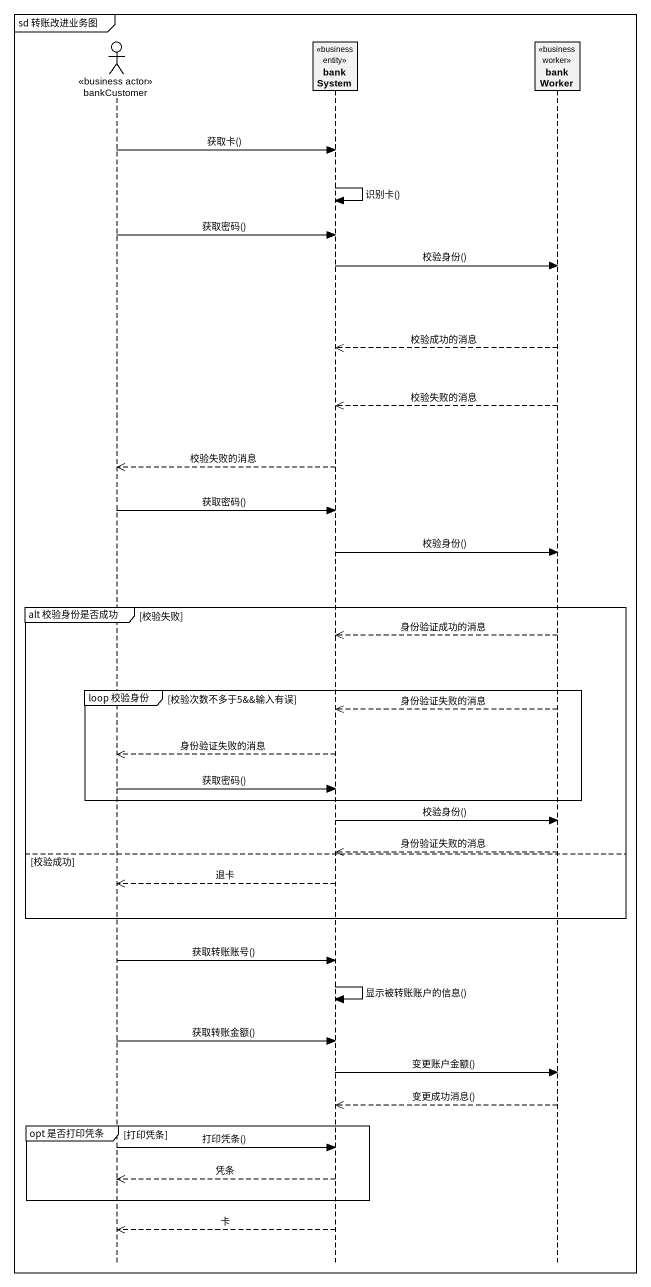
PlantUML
@startuml
mainframe sd 转账改进业务图
hide footbox
actor bankCustomer <<business actor>>
participant bankSystem <<business entity>>
participant bankWorker <<business worker>>

bankCustomer -> bankSystem : 获取卡()
bankSystem -> bankSystem : 识别卡()
bankCustomer -> bankSystem : 获取密码()
bankSystem -> bankWorker : 校验身份()
bankWorker -->> bankSystem : 校验成功的消息
bankWorker -->> bankSystem : 校验失败的消息
bankSystem -->> bankCustomer : 校验失败的消息
bankCustomer -> bankSystem : 获取密码()
bankSystem -> bankWorker : 校验身份()
group alt 校验身份是否成功 [校验失败]
  bankWorker -->> bankSystem : 身份验证成功的消息
  group loop 校验身份 [校验次数不多于5&&输入有误]
    bankWorker -->> bankSystem : 身份验证失败的消息
    bankSystem -->> bankCustomer : 身份验证失败的消息
    bankCustomer -> bankSystem : 获取密码()
  end
  bankSystem -> bankWorker : 校验身份()
  bankWorker -->> bankSystem : 身份验证失败的消息
else 校验成功
  bankSystem -->> bankCustomer : 退卡
end
bankCustomer -> bankSystem : 获取转账账号()
bankSystem -> bankSystem : 显示被转账账户的信息()
bankCustomer -> bankSystem : 获取转账金额()
bankSystem -> bankWorker : 变更账户金额()
bankWorker -->> bankSystem : 变更成功消息()
group opt 是否打印凭条 [打印凭条]
  bankCustomer -> bankSystem : 打印凭条()
  bankSystem -->> bankCustomer : 凭条
end
bankSystem -->> bankCustomer : 卡
@enduml
